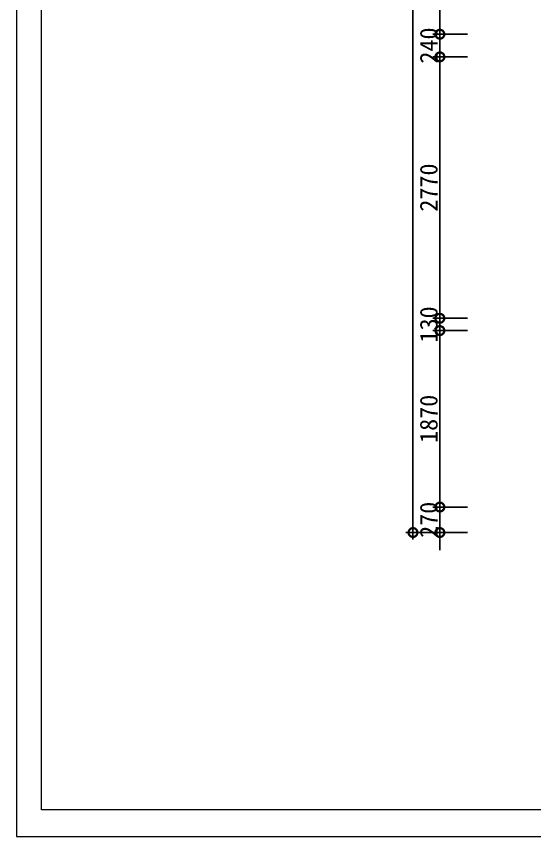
# Model space of a CAD drawing. Header units: millimetres. Extents: x -33522418 to 16198808, y -126322335 to -58690945.
# Drawn here: x -33273894 to -33268404, y -126322335 to -126313645 of the extents above; entities that cross this region are included whole.
import ezdxf

# ---------------------------------------------------------------- set-up
doc = ezdxf.new("R2010")
doc.units = ezdxf.units.MM
doc.header["$LTSCALE"] = 10
doc.header["$PDMODE"] = 3
doc.layers.add('0-标注-主标', color=1, linetype='Continuous', lineweight=9)
doc.layers.add('其他物体', color=1, linetype='Continuous', lineweight=13)
doc.styles.get("Standard").update_dxf_attribs({"font": 'simkai.ttf'})
doc.dimstyles.new('75', dxfattribs={"dimscale": 75, "dimtxt": 2.5, "dimasz": 2.5, "dimexe": 1, "dimexo": 1, "dimgap": 0.3, "dimtad": 2, "dimdec": 0, "dimtxsty": 'Standard', "dimblk": 'DOTSMALL', "dimcen": 0.7, "dimdle": 1, "dimclrd": 1, "dimclre": 1, "dimclrt": 2, "dimadec": 0, "dimazin": 0, "dimtfac": 1, "dimtdec": 0, "dimtix": 1, "dimtmove": 2, "dimatfit": 3, "dimldrblk": 'DOTSMALL', "dimfxl": 1, "dimarcsym": 0})

# ---------------------------------------------------------------- blocks, each defined once
blk = doc.blocks.new('_DotSmall')
at = {"color": 0, "linetype": 'ByBlock', "const_width": 0.5}
blk.add_lwpolyline([(-0.0625, 0, 1), (0.0625, 0, 1)], format="xyb", close=True, dxfattribs=at)
blk = doc.blocks.new('*D43')
at = {"color": 1, "lineweight": -2, "transparency": 16777216}
for p, q in [((-33269407.3, -126318843.3), (-33269407.3, -126318655.8)), ((-33269114.7, -126318843.3), (-33269482.3, -126318843.3)), ((-33269407.3, -126319113.3), (-33269407.3, -126318843.3)), ((-33269114.7, -126319113.3), (-33269482.3, -126319113.3)), ((-33269407.3, -126319113.3), (-33269407.3, -126319300.8))]:
    blk.add_line(p, q, dxfattribs=at)
at = {"layer": 'Defpoints', "color": 0, "transparency": 16777216}
for p in [(-33269407.3, -126318843.3), (-33269039.7, -126318843.3), (-33269039.7, -126319113.3)]:
    blk.add_point(p, dxfattribs=at)
at = {"color": 1, "lineweight": -2, "transparency": 16777216, "xscale": 187.5, "yscale": 187.5, "zscale": 187.5}
for p, rotation in [((-33269407.3, -126318843.3), 270), ((-33269407.3, -126319113.3), 90)]:
    blk.add_blockref('_DotSmall', p, dxfattribs=dict(at, rotation=rotation))
at = {"color": 2, "transparency": 16777216, "insert": (-33269524.6, -126318978.3), "char_height": 187.5, "attachment_point": 5, "rotation": 90}
blk.add_mtext('270', dxfattribs=at)
blk = doc.blocks.new('*D44')
at = {"color": 1, "lineweight": -2, "transparency": 16777216}
for p, q in [((-33269407.3, -126318918.3), (-33269407.3, -126316898.3)), ((-33269114.7, -126316973.3), (-33269482.3, -126316973.3)), ((-33269114.7, -126318843.3), (-33269482.3, -126318843.3))]:
    blk.add_line(p, q, dxfattribs=at)
at = {"layer": 'Defpoints', "color": 0, "transparency": 16777216}
for p in [(-33269407.3, -126316973.3), (-33269039.7, -126316973.3), (-33269039.7, -126318843.3)]:
    blk.add_point(p, dxfattribs=at)
at = {"color": 1, "lineweight": -2, "transparency": 16777216, "xscale": 187.5, "yscale": 187.5, "zscale": 187.5}
for p, rotation in [((-33269407.3, -126316973.3), 90), ((-33269407.3, -126318843.3), 270)]:
    blk.add_blockref('_DotSmall', p, dxfattribs=dict(at, rotation=rotation))
at = {"color": 2, "transparency": 16777216, "insert": (-33269524.6, -126317908.3), "char_height": 187.5, "attachment_point": 5, "rotation": 90}
blk.add_mtext('1870', dxfattribs=at)
blk = doc.blocks.new('*D45')
at = {"color": 1, "lineweight": -2, "transparency": 16777216}
for p, q in [((-33269407.3, -126316843.3), (-33269407.3, -126316655.8)), ((-33269114.7, -126316843.3), (-33269482.3, -126316843.3)), ((-33269407.3, -126316973.3), (-33269407.3, -126316843.3)), ((-33269114.7, -126316973.3), (-33269482.3, -126316973.3)), ((-33269407.3, -126316973.3), (-33269407.3, -126317160.8))]:
    blk.add_line(p, q, dxfattribs=at)
at = {"layer": 'Defpoints', "color": 0, "transparency": 16777216}
for p in [(-33269407.3, -126316843.3), (-33269039.7, -126316843.3), (-33269039.7, -126316973.3)]:
    blk.add_point(p, dxfattribs=at)
at = {"color": 1, "lineweight": -2, "transparency": 16777216, "xscale": 187.5, "yscale": 187.5, "zscale": 187.5}
for p, rotation in [((-33269407.3, -126316843.3), 270), ((-33269407.3, -126316973.3), 90)]:
    blk.add_blockref('_DotSmall', p, dxfattribs=dict(at, rotation=rotation))
at = {"color": 2, "transparency": 16777216, "insert": (-33269524.6, -126316908.3), "char_height": 187.5, "attachment_point": 5, "rotation": 90}
blk.add_mtext('130', dxfattribs=at)
blk = doc.blocks.new('*D46')
at = {"color": 1, "lineweight": -2, "transparency": 16777216}
for p, q in [((-33269407.3, -126316918.3), (-33269407.3, -126313998.3)), ((-33269114.7, -126314073.3), (-33269482.3, -126314073.3)), ((-33269114.7, -126316843.3), (-33269482.3, -126316843.3))]:
    blk.add_line(p, q, dxfattribs=at)
at = {"layer": 'Defpoints', "color": 0, "transparency": 16777216}
for p in [(-33269407.3, -126314073.3), (-33269039.7, -126314073.3), (-33269039.7, -126316843.3)]:
    blk.add_point(p, dxfattribs=at)
at = {"color": 1, "lineweight": -2, "transparency": 16777216, "xscale": 187.5, "yscale": 187.5, "zscale": 187.5}
for p, rotation in [((-33269407.3, -126314073.3), 90), ((-33269407.3, -126316843.3), 270)]:
    blk.add_blockref('_DotSmall', p, dxfattribs=dict(at, rotation=rotation))
at = {"color": 2, "transparency": 16777216, "insert": (-33269524.6, -126315458.3), "char_height": 187.5, "attachment_point": 5, "rotation": 90}
blk.add_mtext('2770', dxfattribs=at)
blk = doc.blocks.new('*D47')
at = {"color": 1, "lineweight": -2, "transparency": 16777216}
for p, q in [((-33269407.3, -126313833.3), (-33269407.3, -126313645.8)), ((-33269114.7, -126313833.3), (-33269482.3, -126313833.3)), ((-33269407.3, -126314073.3), (-33269407.3, -126313833.3)), ((-33269114.7, -126314073.3), (-33269482.3, -126314073.3)), ((-33269407.3, -126314073.3), (-33269407.3, -126314260.8))]:
    blk.add_line(p, q, dxfattribs=at)
at = {"layer": 'Defpoints', "color": 0, "transparency": 16777216}
for p in [(-33269407.3, -126313833.3), (-33269039.7, -126313833.3), (-33269039.7, -126314073.3)]:
    blk.add_point(p, dxfattribs=at)
at = {"color": 1, "lineweight": -2, "transparency": 16777216, "xscale": 187.5, "yscale": 187.5, "zscale": 187.5}
for p, rotation in [((-33269407.3, -126313833.3), 270), ((-33269407.3, -126314073.3), 90)]:
    blk.add_blockref('_DotSmall', p, dxfattribs=dict(at, rotation=rotation))
at = {"color": 2, "transparency": 16777216, "insert": (-33269524.6, -126313953.3), "char_height": 187.5, "attachment_point": 5, "rotation": 90}
blk.add_mtext('240', dxfattribs=at)
blk = doc.blocks.new('*D48')
at = {"color": 1, "lineweight": -2, "transparency": 16777216}
for p, q in [((-33269407.3, -126313908.3), (-33269407.3, -126311568.3)), ((-33269114.7, -126311643.3), (-33269482.3, -126311643.3)), ((-33269114.7, -126313833.3), (-33269482.3, -126313833.3))]:
    blk.add_line(p, q, dxfattribs=at)
at = {"layer": 'Defpoints', "color": 0, "transparency": 16777216}
for p in [(-33269407.3, -126311643.3), (-33269039.7, -126311643.3), (-33269039.7, -126313833.3)]:
    blk.add_point(p, dxfattribs=at)
at = {"color": 1, "lineweight": -2, "transparency": 16777216, "xscale": 187.5, "yscale": 187.5, "zscale": 187.5}
for p, rotation in [((-33269407.3, -126311643.3), 90), ((-33269407.3, -126313833.3), 270)]:
    blk.add_blockref('_DotSmall', p, dxfattribs=dict(at, rotation=rotation))
at = {"color": 2, "transparency": 16777216, "insert": (-33269524.6, -126312738.3), "char_height": 187.5, "attachment_point": 5, "rotation": 90}
blk.add_mtext('2190', dxfattribs=at)
blk = doc.blocks.new('*D54')
at = {"color": 1, "lineweight": -2, "transparency": 16777216}
for p, q in [((-33269692.2, -126306558.3), (-33269692.2, -126319188.3)), ((-33269114.7, -126306633.3), (-33269767.2, -126306633.3)), ((-33269114.7, -126319113.3), (-33269767.2, -126319113.3))]:
    blk.add_line(p, q, dxfattribs=at)
at = {"layer": 'Defpoints', "color": 0, "transparency": 16777216}
for p in [(-33269039.7, -126306633.3), (-33269692.2, -126319113.3), (-33269039.7, -126319113.3)]:
    blk.add_point(p, dxfattribs=at)
at = {"color": 1, "lineweight": -2, "transparency": 16777216, "xscale": 187.5, "yscale": 187.5, "zscale": 187.5}
for p, rotation in [((-33269692.2, -126306633.3), 90), ((-33269692.2, -126319113.3), 270)]:
    blk.add_blockref('_DotSmall', p, dxfattribs=dict(at, rotation=rotation))
at = {"color": 2, "transparency": 16777216, "insert": (-33269809.5, -126312873.3), "char_height": 187.5, "attachment_point": 5, "rotation": 90}
blk.add_mtext('12480', dxfattribs=at)
blk = doc.blocks.new('A$C5E9D489C')
at = {"color": 4}
for p, q in [((0, 15509.9), (0, 0)), ((0, 0), (21934.5, 0))]:
    blk.add_line(p, q, dxfattribs=at)
at = {"layer": '其他物体', "color": 8}
for p, q in [((221.7, 236.2), (221.7, 15279.1)), ((19022.5, 236.2), (221.7, 236.2))]:
    blk.add_line(p, q, dxfattribs=at)

msp = doc.modelspace()

# ---------------------------------------------------------------- block references
at = {"layer": '0-标注-主标', "xscale": 1.20669912174344, "yscale": 1.20669911801815, "zscale": 1.206699121427534}
msp.add_blockref('A$C5E9D489C', (-33273893.7, -126322335.1), dxfattribs=at)

# ---------------------------------------------------------------- dimensions: what is measured, and where the dimension line sits
at = {"color": 1}
for base, p1, p2, picture, middle in [((-33269692.2, -126319113.3), (-33269039.7, -126306633.3), (-33269039.7, -126319113.3), '*D54', (-33269809.5, -126312873.3)), ((-33269407.3, -126311643.3), (-33269039.7, -126313833.3), (-33269039.7, -126311643.3), '*D48', (-33269524.6, -126312738.3)), ((-33269407.3, -126313833.3), (-33269039.7, -126314073.3), (-33269039.7, -126313833.3), '*D47', (-33269524.6, -126313953.3)), ((-33269407.3, -126314073.3), (-33269039.7, -126316843.3), (-33269039.7, -126314073.3), '*D46', (-33269524.6, -126315458.3)), ((-33269407.3, -126316843.3), (-33269039.7, -126316973.3), (-33269039.7, -126316843.3), '*D45', (-33269524.6, -126316908.3)), ((-33269407.3, -126316973.3), (-33269039.7, -126318843.3), (-33269039.7, -126316973.3), '*D44', (-33269524.6, -126317908.3)), ((-33269407.3, -126318843.3), (-33269039.7, -126319113.3), (-33269039.7, -126318843.3), '*D43', (-33269524.6, -126318978.3))]:
    dim = msp.add_linear_dim(base=base, p1=p1, p2=p2, angle=90, dimstyle='75', dxfattribs=at)
    dim.commit()
    dim.dimension.update_dxf_attribs({"geometry": picture, "text_midpoint": middle})

doc.saveas('drawing.dxf')
